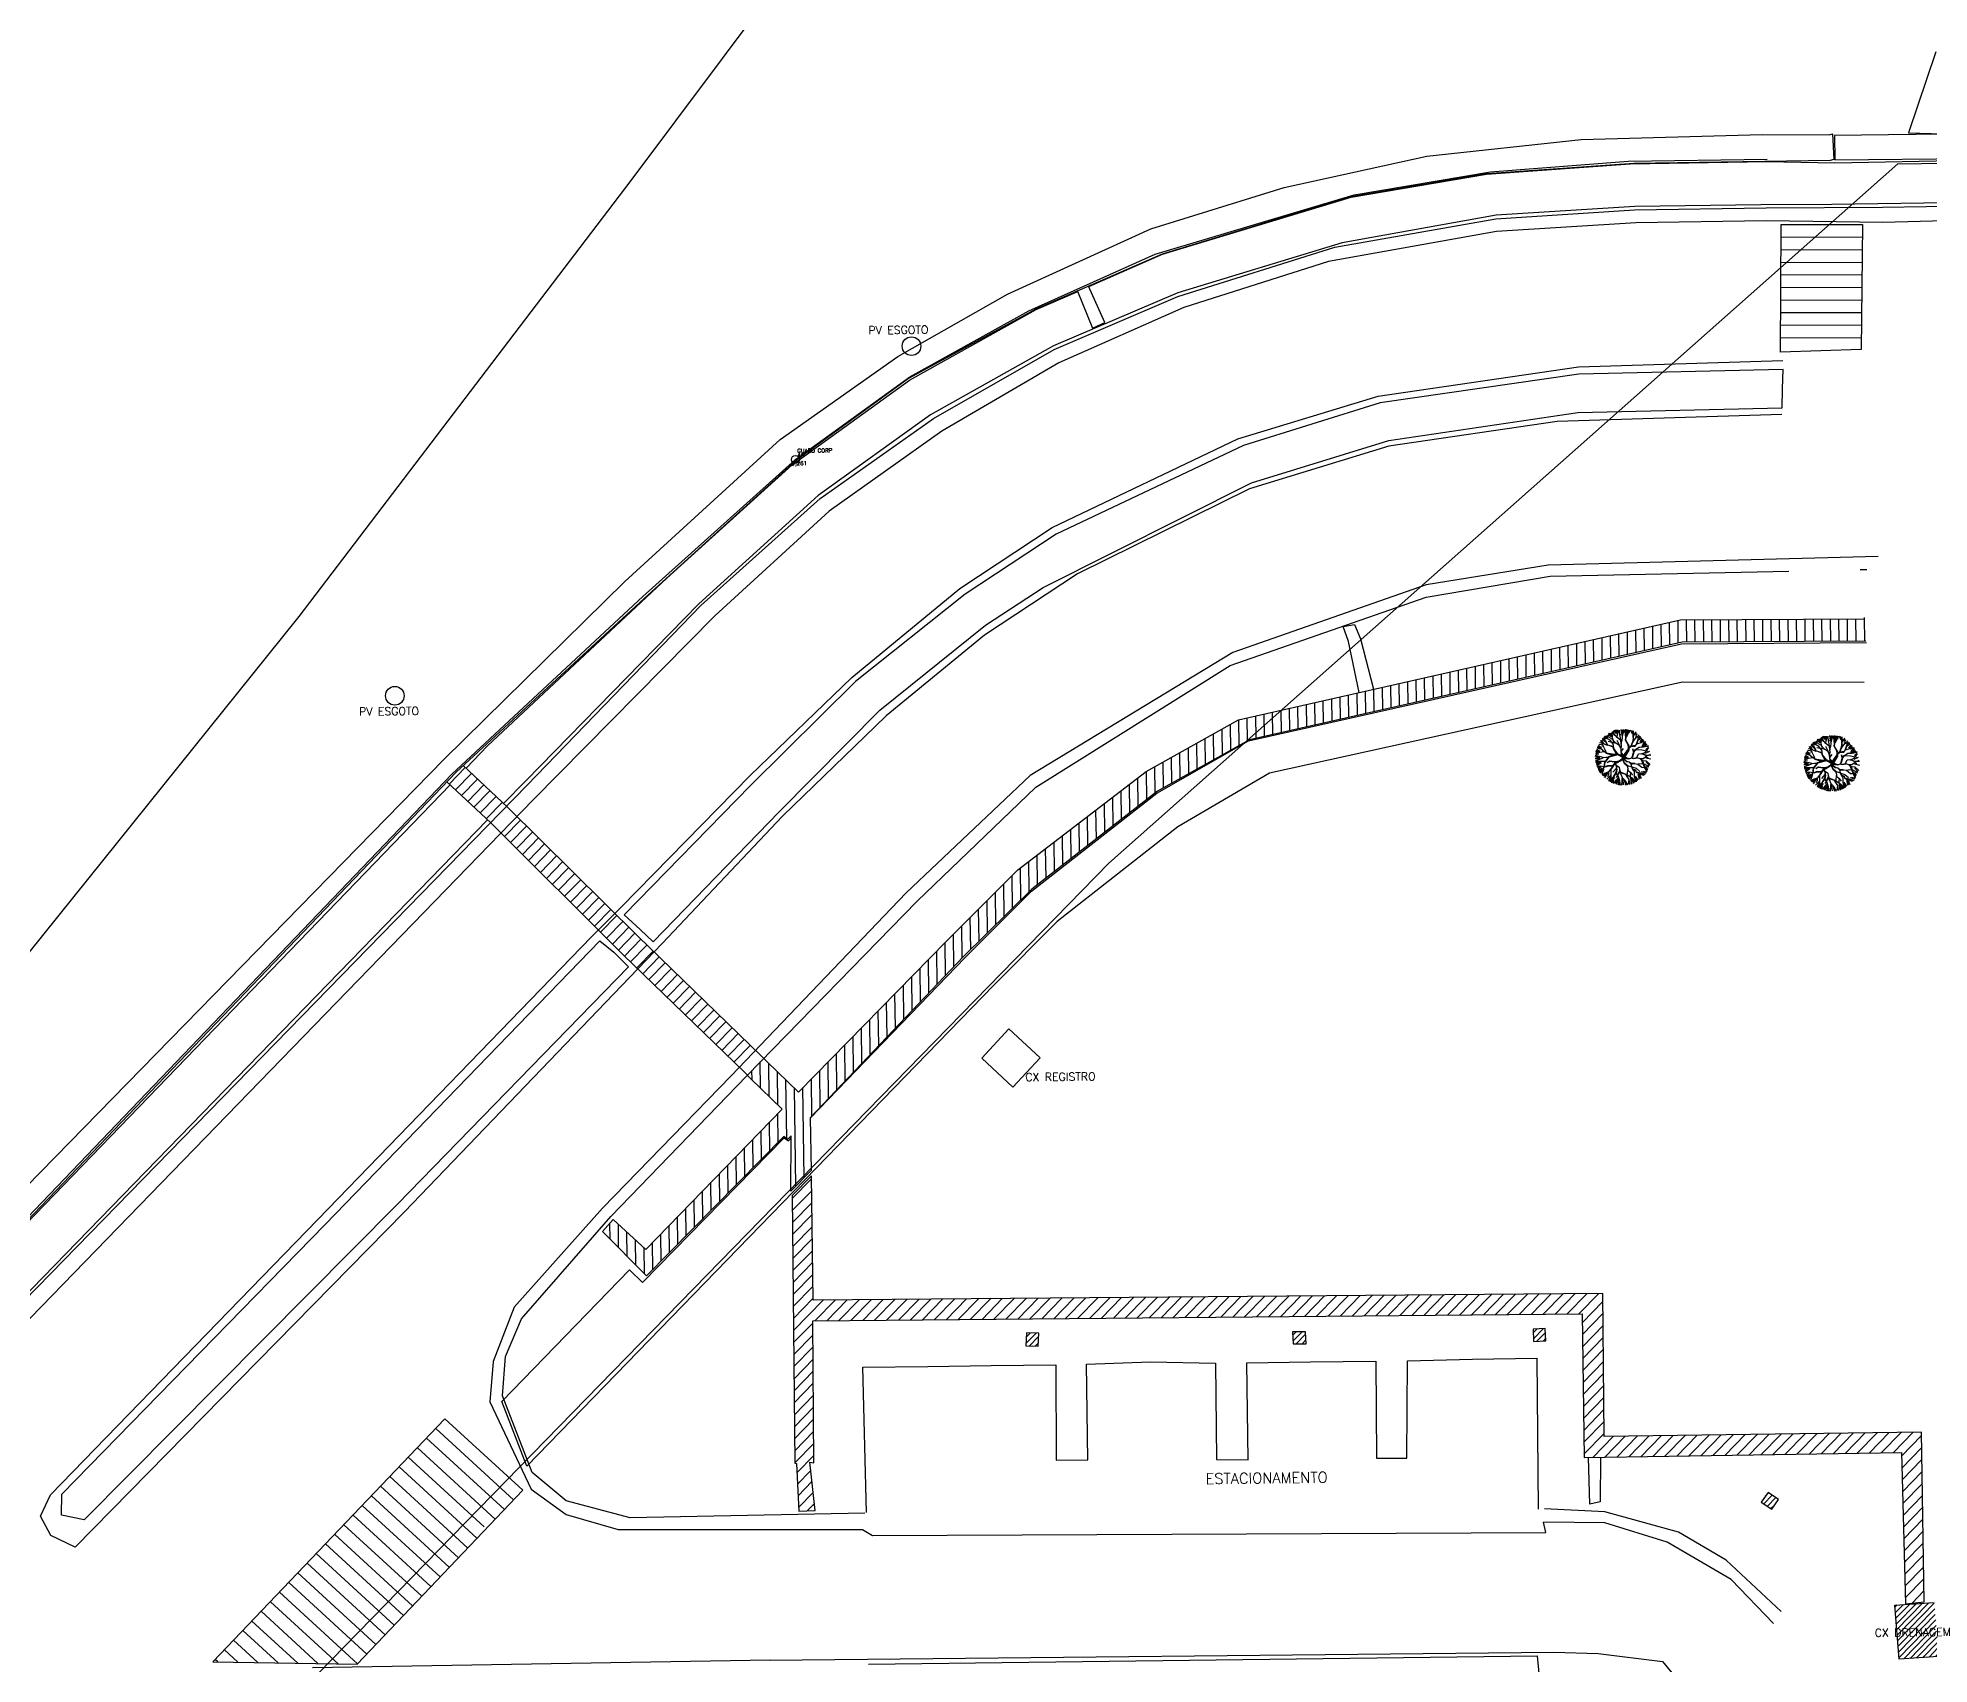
# Model space of a CAD drawing. Header units: metres. Extents: x 341 to 459, y 1341 to 1425.
# Drawn here: x 442.998 to 445.044, y 1410.697 to 1412.456 of the extents above; entities that cross this region are included whole.
import ezdxf

# ---------------------------------------------------------------- set-up
doc = ezdxf.new("R2010")
doc.units = ezdxf.units.M
doc.linetypes.add('CONTINUO', pattern=[0])
doc.layers.add('AVR', color=3, linetype='CONTINUO')
doc.layers.add('B.ACESSO', color=8, linetype='CONTINUO')
doc.styles.add('ROMANS', font='ROMANS.SHX')
doc.styles.add('SIMPLEX', font='simplex_.ttf')

# ---------------------------------------------------------------- blocks, each defined once
blk = doc.blocks.new('SIMB_BOLINHA')
at = {"color": 0, "linetype": 'Continuous'}
blk.add_circle((0, 0), 0.15, dxfattribs=at)
at = {"color": 0}
blk.add_point((0, 0), dxfattribs=at)
for tag in ['desc:', 'cota:', 'pto:']:
    blk.add_attdef(tag, (0, 0), '', height=1)
blk = doc.blocks.new('A$C08C43EE7')
at = {"layer": 'AVR', "color": 252, "true_color": 0x939598}
for p, q in [((0.28, 2.03), (0.13, 2.09)), ((0.44, 2.07), (0.14, 2.13)), ((0.43, 2.1), (0.17, 2.19)), ((0.46, 2.15), (0.21, 2.26)), ((0.46, 2.15), (0.24, 2.26)), ((0.51, 2.15), (0.26, 2.29)), ((0.53, 2.17), (0.34, 2.37)), ((0.68, 2.33), (0.41, 2.49)), ((0.59, 2.27), (0.46, 2.34)), ((0.87, 2.15), (0.46, 2.15)), ((0.5, 2.53), (0.68, 2.33)), ((0.66, 2.44), (0.52, 2.59)), ((0.58, 2.62), (0.68, 2.45)), ((0.86, 2.55), (0.59, 2.64)), ((0.71, 2.27), (0.59, 2.27)), ((0.72, 2.28), (0.66, 2.44)), ((0.67, 2.7), (0.79, 2.62)), ((0.92, 1.85), (0.7, 2.04)), ((0.87, 2.56), (0.71, 2.76)), ((0.88, 2.15), (0.72, 2.28)), ((0.73, 2.76), (0.86, 2.59)), ((0.86, 2.59), (0.76, 2.79)), ((0.9, 2.57), (0.78, 2.8)), ((0.84, 2.82), (0.93, 2.61)), ((1.01, 2.49), (0.87, 2.56)), ((1.13, 1.99), (0.87, 2.15)), ((0.9, 2.83), (1.02, 2.67)), ((1.01, 2.5), (0.9, 2.57)), ((1.2, 1.92), (0.9, 2.12)), ((0.96, 2.87), (1.02, 2.8)), ((1.03, 2.7), (0.99, 2.77)), ((1, 2.44), (1.04, 2.76)), ((1, 2.44), (1.05, 2.28)), ((1.05, 2.33), (1, 2.44)), ((1.13, 2.5), (1.01, 2.5)), ((1.22, 2.48), (1.01, 2.49)), ((1.04, 2.76), (1.02, 2.9)), ((1.05, 2.28), (1.04, 2.06)), ((1.07, 2.05), (1.05, 2.33)), ((1.08, 2.9), (1.23, 2.67)), ((1.28, 2.63), (1.13, 2.93)), ((1.26, 2.49), (1.13, 2.5)), ((1.3, 2.19), (1.21, 2.35)), ((1.22, 2.94), (1.27, 2.77)), ((1.51, 2.25), (1.22, 2.48)), ((1.24, 1.94), (1.29, 2.19)), ((1.28, 2.83), (1.26, 2.96)), ((1.26, 2.49), (1.28, 2.65)), ((1.26, 1.93), (1.3, 2.19)), ((1.28, 2.6), (1.3, 2.97)), ((1.28, 2.96), (1.29, 2.84)), ((1.28, 2.65), (1.28, 2.83)), ((1.31, 2.43), (1.28, 2.6)), ((1.28, 2.51), (1.28, 2.46)), ((1.53, 2.26), (1.31, 2.43)), ((1.4, 2.75), (1.33, 2.96)), ((1.4, 2.75), (1.43, 2.98)), ((1.49, 2.56), (1.4, 2.75)), ((1.48, 2.3), (1.5, 2.55)), ((1.49, 2.74), (1.57, 2.98)), ((1.49, 2.97), (1.49, 2.74)), ((1.52, 2.27), (1.49, 2.56)), ((1.5, 2.56), (1.62, 2.98)), ((1.63, 1.77), (1.51, 2.25)), ((1.62, 1.96), (1.53, 2.26)), ((1.61, 2.01), (1.72, 2.37)), ((1.63, 1.97), (1.67, 2.12)), ((1.65, 1.95), (1.73, 2.39)), ((1.67, 2.95), (1.7, 2.78)), ((1.78, 2.74), (1.7, 2.97)), ((1.73, 2.39), (1.8, 2.48)), ((1.74, 2.37), (1.88, 2.42)), ((1.76, 2.41), (1.89, 2.43)), ((1.8, 2.48), (1.78, 2.74)), ((1.79, 2.84), (1.85, 2.95)), ((1.79, 2.94), (1.79, 2.84)), ((1.79, 2.75), (1.89, 2.92)), ((1.8, 2.52), (1.96, 2.65)), ((1.8, 2.48), (1.96, 2.64)), ((1.95, 2.89), (1.84, 2.72)), ((1.88, 2.42), (2.09, 2.52)), ((1.95, 2.68), (2, 2.87)), ((1.96, 2.64), (2.06, 2.86)), ((2.03, 2.7), (2.1, 2.83)), ((2.03, 2.64), (2.17, 2.79)), ((2.05, 2.01), (2.13, 2.18)), ((2.09, 2.52), (2.42, 2.66)), ((2.09, 2.01), (2.11, 2.09)), ((2.1, 2.52), (2.11, 2.61)), ((2.11, 2.09), (2.16, 2.3)), ((2.14, 1.99), (2.24, 2.03)), ((2.15, 2.31), (2.22, 2.49)), ((2.16, 2.3), (2.38, 2.4)), ((2.17, 2.34), (2.37, 2.39)), ((2.18, 2.63), (2.21, 2.77)), ((2.22, 2.49), (2.27, 2.56)), ((2.24, 2.03), (2.42, 2.17)), ((2.27, 2.56), (2.29, 2.74)), ((2.27, 1.91), (2.35, 2.27)), ((2.29, 2.53), (2.44, 2.61)), ((2.33, 2.42), (2.49, 2.58)), ((2.38, 2.4), (2.54, 2.57)), ((2.42, 2.17), (2.54, 2.38)), ((2.44, 2.46), (2.55, 2.55)), ((2.44, 2.45), (2.56, 2.52)), ((2.46, 2.02), (2.62, 2.04)), ((2.47, 2.02), (2.58, 2.21)), ((2.48, 2.38), (2.6, 2.49)), ((2.54, 2.38), (2.64, 2.46)), ((2.54, 2.3), (2.67, 2.41)), ((2.57, 2.28), (2.67, 2.36)), ((2.6, 2.23), (2.7, 2.3)), ((2.61, 2.1), (2.72, 2.27)), ((2.62, 2.04), (2.78, 2.25)), ((2.62, 2.04), (2.81, 2.21)), ((2.66, 2.02), (2.82, 2.13)), ((2.67, 1.91), (2.83, 2.08)), ((0, 1.56), (0.37, 1.55)), ((0.27, 1.44), (0, 1.36)), ((0.24, 1.74), (0.01, 1.71)), ((0.34, 1.7), (0.01, 1.65)), ((0.39, 1.55), (0.01, 1.58)), ((0.25, 1.38), (0.01, 1.27)), ((0.34, 1.53), (0.02, 1.48)), ((0.33, 1.72), (0.03, 1.78)), ((0.03, 1.74), (0.15, 1.74)), ((0.23, 1.17), (0.03, 1.15)), ((0.32, 1.78), (0.05, 1.87)), ((0.3, 1.19), (0.05, 1.23)), ((0.17, 1.08), (0.06, 1.05)), ((0.23, 1.08), (0.07, 1.03)), ((0.32, 1.83), (0.08, 1.94)), ((0.3, 2.01), (0.1, 2.03)), ((0.29, 1.87), (0.11, 1.98)), ((0.37, 1.06), (0.11, 0.95)), ((0.41, 1.05), (0.13, 0.89)), ((0.36, 1.09), (0.14, 1.09)), ((0.53, 1.12), (0.23, 1.08)), ((0.41, 1.55), (0.25, 1.38)), ((0.46, 2.03), (0.28, 2.03)), ((0.46, 1.3), (0.3, 1.19)), ((0.44, 1.74), (0.32, 1.83)), ((0.43, 1.74), (0.33, 1.72)), ((0.46, 2.02), (0.36, 1.95)), ((0.72, 1.66), (0.41, 1.55)), ((0.61, 1.36), (0.41, 1.05)), ((0.73, 1.66), (0.42, 1.87)), ((0.63, 1.86), (0.43, 1.74)), ((0.71, 1.88), (0.46, 2.03)), ((0.66, 1.88), (0.46, 2.02)), ((0.6, 1.37), (0.46, 1.3)), ((0.91, 1.24), (0.53, 1.29)), ((0.68, 1.09), (0.53, 1.12)), ((0.68, 1.09), (0.53, 0.99)), ((0.69, 1.64), (0.59, 1.36)), ((0.72, 1.63), (0.6, 1.37)), ((0.61, 1.75), (0.76, 1.67)), ((0.87, 1.83), (0.63, 1.86)), ((0.86, 1.85), (0.66, 1.88)), ((0.8, 1.23), (0.68, 1.09)), ((0.9, 1.84), (0.71, 1.88)), ((0.97, 1.7), (0.72, 1.66)), ((0.73, 1.64), (0.95, 1.69)), ((1.04, 1.25), (0.8, 1.23)), ((1.04, 1.06), (0.85, 0.98)), ((1.06, 1.05), (0.88, 0.98)), ((1.04, 1.84), (0.89, 1.84)), ((1.09, 1.87), (0.9, 1.84)), ((1.05, 1.25), (0.9, 0.79)), ((1.1, 1.87), (0.97, 1.7)), ((1.06, 1.86), (0.97, 1.7)), ((1.18, 1.43), (1.01, 1.25)), ((1.19, 1.43), (1.04, 1.25)), ((1.15, 1.07), (1.04, 1.06)), ((1.06, 1.25), (1.22, 1.43)), ((1.13, 1.03), (1.06, 1.05)), ((1.18, 1.92), (1.09, 1.87)), ((1.18, 1.89), (1.1, 1.87)), ((1.26, 1.91), (1.13, 1.99)), ((1.13, 1.07), (1.15, 0.88)), ((1.25, 1.17), (1.15, 1.08)), ((1.22, 1.13), (1.15, 1.07)), ((1.15, 0.85), (1.16, 1.07)), ((1.18, 1.89), (1.26, 1.71)), ((1.38, 1.51), (1.18, 1.43)), ((1.4, 1.48), (1.19, 1.43)), ((1.23, 1.85), (1.2, 1.92)), ((1.26, 1.16), (1.22, 1.13)), ((1.28, 1.68), (1.24, 1.9)), ((1.28, 1.34), (1.25, 1.17)), ((1.29, 1.7), (1.26, 1.91)), ((1.29, 1.3), (1.26, 1.16)), ((1.39, 1.54), (1.28, 1.68)), ((1.4, 1.49), (1.28, 1.67)), ((1.4, 1.56), (1.29, 1.7)), ((1.49, 1.49), (1.29, 1.3)), ((1.3, 1.33), (1.42, 1.5)), ((1.46, 1.49), (1.3, 1.33)), ((1.5, 1.48), (1.39, 1.54)), ((1.5, 1.48), (1.4, 1.56)), ((1.46, 1.44), (1.41, 1.18)), ((1.49, 1.49), (1.42, 1.17)), ((1.42, 1.17), (1.46, 1.01)), ((1.5, 1.38), (1.44, 1.18)), ((1.44, 1.18), (1.47, 1.02)), ((1.47, 1.02), (1.56, 0.98)), ((1.49, 1.49), (1.63, 1.77)), ((1.49, 1.49), (1.66, 1.76)), ((1.49, 1.49), (1.53, 1.37)), ((1.54, 1.52), (1.53, 1.48)), ((1.53, 1.48), (1.55, 1.38)), ((1.53, 1.37), (1.88, 1.16)), ((1.55, 1.38), (1.57, 1.48)), ((1.57, 1.56), (1.67, 1.74)), ((1.57, 1.5), (1.69, 1.59)), ((1.57, 1.48), (1.67, 1.56)), ((1.57, 1.48), (1.57, 1.56)), ((1.58, 1.46), (1.95, 1.18)), ((1.58, 1.43), (1.87, 1.21)), ((1.59, 1.37), (1.58, 1.43)), ((1.86, 1.19), (1.59, 1.37)), ((1.6, 1.45), (1.75, 1.58)), ((1.65, 1.94), (1.62, 1.96)), ((1.66, 1.76), (1.62, 1.93)), ((1.87, 1.21), (1.62, 1.37)), ((1.67, 1.76), (1.65, 1.94)), ((1.67, 1.83), (1.96, 1.99)), ((1.67, 1.56), (1.76, 1.59)), ((1.68, 1.79), (1.91, 1.94)), ((1.69, 1.76), (1.97, 1.98)), ((1.75, 1.58), (1.81, 1.58)), ((1.76, 1.59), (1.96, 1.59)), ((1.81, 1.58), (1.97, 1.46)), ((1.85, 1.56), (1.98, 1.58)), ((1.95, 1.18), (1.86, 1.19)), ((1.88, 1.16), (2, 1.15)), ((1.94, 1.59), (2.14, 1.67)), ((1.96, 1.99), (2.09, 2.01)), ((1.96, 1.59), (2.09, 1.56)), ((1.97, 1.98), (2.14, 1.99)), ((1.97, 1.18), (2.04, 1.18)), ((2, 1.15), (2.09, 1.05)), ((2.01, 1.59), (2.15, 1.67)), ((2.04, 1.18), (2.17, 1.21)), ((2.07, 1.14), (2.2, 1.2)), ((2.07, 1.14), (2.11, 1.05)), ((2.08, 1.04), (2.09, 0.83)), ((2.09, 1.56), (2.4, 1.59)), ((2.09, 1.05), (2.38, 0.92)), ((2.12, 0.83), (2.1, 1.03)), ((2.11, 1.05), (2.37, 0.94)), ((2.14, 1.67), (2.28, 1.9)), ((2.16, 1.67), (2.4, 1.79)), ((2.17, 1.21), (2.42, 1.35)), ((2.2, 1.56), (2.33, 1.56)), ((2.2, 1.2), (2.41, 1.33)), ((2.28, 1.9), (2.46, 2.02)), ((2.29, 1.95), (2.47, 2.03)), ((2.3, 1.58), (2.4, 1.52)), ((2.4, 1.59), (2.56, 1.79)), ((2.4, 1.52), (2.59, 1.51)), ((2.41, 1.33), (2.58, 1.3)), ((2.42, 1.59), (2.66, 1.62)), ((2.42, 1.35), (2.56, 1.32)), ((2.46, 1.61), (2.57, 1.81)), ((2.56, 1.79), (2.78, 1.96)), ((2.56, 1.32), (2.89, 1.35)), ((2.57, 1.79), (2.97, 1.75)), ((2.58, 1.3), (2.85, 1.19)), ((2.59, 1.51), (2.99, 1.44)), ((2.83, 1.17), (2.59, 1.28)), ((2.87, 1.37), (2.6, 1.32)), ((2.66, 1.62), (2.75, 1.61)), ((2.67, 1.64), (2.96, 1.66)), ((2.67, 1.52), (2.98, 1.49)), ((2.69, 1.3), (2.97, 1.29)), ((2.72, 1.76), (2.96, 1.7)), ((2.72, 1.48), (2.98, 1.39)), ((2.74, 1.54), (3, 1.57)), ((2.74, 0.97), (2.95, 1.07)), ((2.76, 1.25), (2.98, 1.24)), ((2.78, 1.96), (2.93, 1.96)), ((2.78, 1.86), (2.96, 1.93)), ((2.78, 1.86), (2.97, 1.86)), ((2.78, 1.8), (2.97, 1.81)), ((2.8, 1.97), (2.89, 2.03)), ((2.8, 1.14), (2.93, 1.11)), ((2.94, 1.14), (2.83, 1.17)), ((2.96, 1.16), (2.84, 1.18)), ((2.85, 1.19), (2.97, 1.18)), ((3, 1.36), (2.87, 1.37)), ((2.89, 1.35), (2.99, 1.32)), ((3, 1.34), (2.92, 1.36)), ((0.36, 0.99), (0.18, 0.85)), ((0.47, 0.9), (0.18, 0.81)), ((0.31, 0.83), (0.18, 0.8)), ((0.2, 0.78), (0.31, 0.83)), ((0.21, 0.75), (0.45, 0.89)), ((0.48, 0.85), (0.26, 0.7)), ((0.58, 0.7), (0.32, 0.63)), ((0.6, 0.67), (0.35, 0.57)), ((0.61, 0.63), (0.36, 0.52)), ((0.73, 0.89), (0.47, 0.9)), ((0.58, 0.57), (0.53, 0.39)), ((0.65, 0.7), (0.57, 0.32)), ((0.71, 0.79), (0.59, 0.29)), ((0.7, 0.8), (0.61, 0.63)), ((0.72, 0.53), (0.65, 0.26)), ((0.81, 0.83), (0.7, 0.8)), ((0.75, 0.42), (0.7, 0.25)), ((0.84, 0.3), (0.7, 0.21)), ((0.9, 0.79), (0.72, 0.59)), ((0.85, 0.98), (0.73, 0.89)), ((0.74, 0.88), (0.85, 0.96)), ((0.85, 0.96), (0.79, 0.83)), ((0.89, 0.29), (0.8, 0.19)), ((0.88, 0.98), (0.81, 0.83)), ((1.31, 0.45), (0.84, 0.3)), ((0.9, 0.28), (0.86, 0.17)), ((0.87, 0.31), (1.35, 0.49)), ((0.95, 0.49), (0.93, 0.2)), ((1.12, 0.69), (0.95, 0.49)), ((0.99, 0.31), (0.97, 0.1)), ((1.11, 0.35), (1.01, 0.11)), ((1.25, 0.26), (1.05, 0.09)), ((1.3, 0.25), (1.1, 0.03)), ((1.15, 0.88), (1.12, 0.69)), ((1.15, 0.52), (1.12, 0.28)), ((1.13, 0.7), (1.15, 0.52)), ((1.32, 0.45), (1.3, 0.25)), ((1.42, 0.56), (1.32, 0.45)), ((1.46, 0.26), (1.39, 0)), ((1.48, 0.74), (1.42, 0.58)), ((1.42, 0.58), (1.43, 0.41)), ((1.44, 1), (1.43, 0.9)), ((1.43, 0.9), (1.46, 0.72)), ((1.43, 0.41), (1.51, 0.28)), ((1.46, 0.98), (1.44, 0.91)), ((1.44, 0.91), (1.48, 0.75)), ((1.46, 1.01), (1.53, 0.96)), ((1.48, 0.75), (1.67, 0.66)), ((1.51, 0.28), (1.48, 0.13)), ((1.52, 0.28), (1.65, 0.01)), ((1.53, 0.96), (1.78, 0.89)), ((1.56, 0.98), (1.75, 0.92)), ((1.68, 0.44), (1.6, 0.29)), ((1.61, 0.27), (1.6, 0)), ((1.69, 0.45), (1.61, 0.27)), ((1.67, 0.66), (1.69, 0.45)), ((1.68, 0.5), (1.68, 0.44)), ((1.69, 0.45), (1.75, 0.3)), ((1.95, 0.96), (1.71, 0.93)), ((1.71, 0.27), (1.81, 0.04)), ((1.75, 0.3), (2, 0.09)), ((1.78, 0.92), (1.91, 0.81)), ((1.78, 0.89), (1.91, 0.79)), ((1.79, 0.92), (1.95, 0.96)), ((1.89, 0.47), (1.82, 0.14)), ((1.91, 0.79), (1.89, 0.47)), ((1.9, 0.26), (2.03, 0.12)), ((1.92, 0.8), (2.04, 0.61)), ((2.03, 0.58), (2.04, 0.38)), ((2.04, 0.61), (2.06, 0.41)), ((2.04, 0.38), (2.09, 0.11)), ((2.06, 0.11), (2.04, 0.37)), ((2.06, 0.41), (2.11, 0.11)), ((2.06, 0.41), (2.33, 0.26)), ((2.09, 0.83), (2.22, 0.73)), ((2.11, 0.44), (2.36, 0.32)), ((2.12, 0.33), (2.18, 0.18)), ((2.13, 0.33), (2.24, 0.24)), ((2.22, 0.73), (2.29, 0.5)), ((2.24, 0.71), (2.49, 0.64)), ((2.25, 0.73), (2.51, 0.65)), ((2.27, 0.48), (2.38, 0.36)), ((2.29, 0.5), (2.45, 0.38)), ((2.31, 0.55), (2.48, 0.43)), ((2.36, 0.91), (2.56, 0.77)), ((2.37, 0.94), (2.69, 0.9)), ((2.38, 0.92), (2.71, 0.92)), ((2.43, 0.64), (2.53, 0.48)), ((2.51, 0.65), (2.6, 0.51)), ((2.56, 0.77), (2.69, 0.6)), ((2.56, 0.73), (2.63, 0.55)), ((2.61, 0.79), (2.77, 0.72)), ((2.69, 0.9), (2.79, 0.74)), ((2.71, 0.92), (2.93, 0.99)), ((2.73, 0.89), (2.85, 0.77)), ((2.77, 0.91), (2.92, 0.91))]:
    blk.add_line(p, q, dxfattribs=at)
blk = doc.blocks.new('sde')
at = {"layer": 'B.ACESSO'}
h = blk.add_hatch(dxfattribs=at)
h.set_pattern_fill('ANSI31', color=256, scale=0.002164, angle=45.7014, style=0)
h.set_pattern_definition([(90.7013538, (-125.974071, -600.8775045), (-0.006870670615, -8.4107615e-05), [])])
h.paths.add_polyline_path([(330.7994, 221.8749), (330.6502, 221.8742), (330.2916, 221.7929), (330.2168, 221.751), (330.1127, 221.6713), (330.0548, 221.6133), (329.9346, 221.491), (329.909, 221.5157), (329.9064, 221.5183), (329.8931, 221.5047), (329.8957, 221.5021), (329.9215, 221.4772), (329.8107, 221.3632), (329.7843, 221.3875), (329.7755, 221.378), (329.8114, 221.3419), (329.9228, 221.4549), (329.9257, 221.4526), (329.9288, 221.4555), (329.9283, 221.4106), (329.945, 221.4273), (329.944, 221.4702), (330.0685, 221.6011), (330.124, 221.6557), (330.226, 221.7351), (330.3006, 221.7768), (330.6517, 221.8559), (330.7996, 221.8568)])
h = blk.add_hatch(dxfattribs=at)
h.set_pattern_fill('ANSI31', color=256, scale=0.002164, angle=0.7014, style=0)
h.set_pattern_definition([(45.7014, (329.652174, 221.508272), (-0.00491777, 0.00479882), [])])
h.paths.add_polyline_path([(329.8175, 221.6046), (329.8043, 221.5909), (329.8866, 221.5111), (329.8997, 221.5248)])
h.paths.add_polyline_path([(329.7061, 221.7145), (329.6932, 221.7012), (329.7722, 221.6225), (329.7857, 221.6358)])
h.paths.add_polyline_path([(329.8042, 221.6175), (329.7857, 221.6358), (329.7722, 221.6225), (329.7925, 221.6023), (329.8043, 221.5909), (329.8175, 221.6046)])
h.paths.add_polyline_path([(329.6626, 221.7558), (329.6568, 221.7505), (329.6565, 221.7501, -0.082361), (329.6567, 221.7491, -0.507929), (329.6525, 221.7459), (329.6493, 221.7426), (329.6847, 221.7096), (329.6976, 221.7228)])
h = blk.add_hatch(dxfattribs=at)
h.set_pattern_fill('ANSI31', color=256, scale=0.002164, angle=0.7014, style=0)
h.set_pattern_definition([(45.7013538, (-125.974071, -600.8775045), (-0.00491777085, 0.00479882472), [])])
h.paths.add_polyline_path([(329.9437, 221.1907), (329.9471, 221.1903), (329.9462, 221.3054), (330.5706, 221.311), (330.572, 221.1945), (330.8295, 221.1985), (330.8328, 221.0758), (330.848, 221.0775), (330.8459, 221.2151), (330.5884, 221.2115), (330.5872, 221.3277), (329.9464, 221.3221), (329.9452, 221.423), (329.9295, 221.4072), (329.9317, 221.19), (329.9329, 221.1896), (329.9349, 221.151), (329.9482, 221.1515)])
h = blk.add_hatch(dxfattribs=at)
h.set_pattern_fill('ANSI31', color=256, scale=0.001082, angle=0.7014, style=0)
h.set_pattern_definition([(45.701, (330.3356778, 221.2866463), (-0.0024589, 0.0023994), [])])
h.paths.add_polyline_path([(330.346, 221.2966), (330.3356, 221.2966), (330.336, 221.2868), (330.3465, 221.2868)])
h = blk.add_hatch(dxfattribs=at)
h.set_pattern_fill('ANSI31', color=256, scale=0.001082, angle=0.7014, style=0)
h.set_pattern_definition([(45.7, (330.5307998, 221.2887437), (-0.0024589, 0.0023994), [])])
h.paths.add_polyline_path([(330.5406, 221.2991), (330.5307, 221.2987), (330.5311, 221.2887), (330.541, 221.2891)])
h = blk.add_hatch(dxfattribs=at)
h.set_pattern_fill('ANSI31', color=256, scale=0.001082, angle=0.7014, style=0)
h.set_pattern_definition([(45.701, (330.1191306, 221.2846837), (-0.0024589, 0.0023994), [])])
h.paths.add_polyline_path([(330.1296, 221.2954), (330.1195, 221.2958), (330.1191, 221.2851), (330.1292, 221.2848)])
h = blk.add_hatch(dxfattribs=at)
h.set_pattern_fill('ANSI31', color=256, scale=0.001082, angle=0.7014, style=0)
h.set_pattern_definition([(45.701, (330.715804, 221.1525918), (-0.0024589, 0.0023994), [])])
h.paths.add_polyline_path([(330.7298, 221.1605), (330.7213, 221.1662), (330.7157, 221.1584), (330.7243, 221.1527)])
h = blk.add_hatch(dxfattribs=at)
h.set_pattern_fill('ANSI31', color=256, scale=0.001082, angle=0.7014, style=0)
h.set_pattern_definition([(45.7014, (330.8247292, 221.0310035), (-0.00245889, 0.00239941), [])])
h.paths.add_polyline_path([(330.8562, 221.077), (330.8242, 221.0748), (330.8278, 221.031), (330.8597, 221.0332)])
for p, q in [((330.1549, 222.7068, -0.2935), (329.7978, 222.2295, -0.2935)), ((330.8575, 222.3348, -0.2905), (330.8353, 222.2691, -0.2905)), ((330.4445, 222.2502, -0.2875), (330.5697, 222.2637, -0.2875)), ((330.5697, 222.2637, -0.2875), (330.7165, 222.2678, -0.2875)), ((330.7165, 222.2678, -0.2875), (330.7709, 222.2674, -0.2875)), ((330.7709, 222.2674, -0.2875), (330.7737, 222.2683, -0.2875)), ((330.7737, 222.2683, -0.2875), (330.7748, 222.2474, -0.2875)), ((331.0089, 222.2696, -0.2933), (330.7753, 222.2671, -0.2933)), ((330.7753, 222.2671, -0.2933), (330.7754, 222.2473, -0.2933)), ((330.8353, 222.2691, -0.2905), (330.8629, 222.2683, -0.2905)), ((330.3286, 222.2248, -0.2875), (330.4445, 222.2502, -0.2875)), ((330.6078, 222.2462, -0.2869), (330.7207, 222.2478, -0.2869)), ((330.7748, 222.2474, -0.2875), (330.7717, 222.2467, -0.2875)), ((330.7754, 222.2473, -0.2933), (330.9876, 222.2491, -0.2933)), ((330.7755, 222.2448, -0.2925), (330.9874, 222.2488, -0.2925)), ((330.4931, 222.236, -0.2875), (330.3828, 222.2172, -0.2875)), ((330.3832, 222.217, -0.2925), (330.4929, 222.2355, -0.2925)), ((330.3855, 222.2189, -0.2869), (330.4962, 222.2376, -0.2869)), ((330.4929, 222.2355, -0.2925), (330.6094, 222.244, -0.2925)), ((330.6124, 222.2444, -0.2875), (330.4931, 222.236, -0.2875)), ((330.4962, 222.2376, -0.2869), (330.6078, 222.2462, -0.2869)), ((330.6094, 222.244, -0.2925), (330.7204, 222.2458, -0.2925)), ((330.7717, 222.2467, -0.2875), (330.6124, 222.2444, -0.2875)), ((330.7204, 222.2458, -0.2925), (330.7755, 222.2448, -0.2925)), ((329.7978, 222.2295, -0.2935), (329.5291, 221.8767, -0.2935)), ((330.2206, 222.1913, -0.2875), (330.3286, 222.2248, -0.2875)), ((330.2241, 222.1707, -0.2869), (330.3855, 222.2189, -0.2869)), ((330.3828, 222.2172, -0.2875), (330.2296, 222.1708, -0.2875)), ((330.23, 222.1707, -0.2925), (330.3832, 222.217, -0.2925)), ((330.5006, 222.2023, -0.2925), (330.3758, 222.1799, -0.2925)), ((330.5005, 222.1993, -0.2933), (330.6129, 222.2067, -0.2933)), ((330.6133, 222.2093, -0.2925), (330.5006, 222.2023, -0.2925)), ((330.6129, 222.2067, -0.2933), (330.7198, 222.2083, -0.2933)), ((330.7156, 222.2108, -0.2925), (330.6133, 222.2093, -0.2925)), ((330.773, 222.211, -0.2925), (330.7156, 222.2108, -0.2925)), ((330.7198, 222.2083, -0.2933), (330.8141, 222.2089, -0.2933)), ((330.9878, 222.2143, -0.2925), (330.773, 222.211, -0.2925)), ((330.8141, 222.2089, -0.2933), (331.0068, 222.2117, -0.2933)), ((331.0063, 222.2016, -0.2951), (330.8144, 222.1963, -0.2951)), ((330.1041, 222.1384, -0.2875), (330.2206, 222.1913, -0.2875)), ((330.5011, 222.1891, -0.2951), (330.3646, 222.1647, -0.2951)), ((330.3699, 222.1765, -0.2933), (330.5005, 222.1993, -0.2933)), ((330.6141, 222.1961, -0.2951), (330.5011, 222.1891, -0.2951)), ((330.7197, 222.1978, -0.2951), (330.6141, 222.1961, -0.2951)), ((330.8144, 222.1963, -0.2951), (330.7197, 222.1978, -0.2951)), ((330.7315, 222.0912, -0.2923), (330.7321, 222.1949, -0.2948)), ((330.7321, 222.1949, -0.2948), (330.7979, 222.1947, -0.295)), ((330.7979, 222.1947, -0.295), (330.7969, 222.0934, -0.2925)), ((330.1215, 222.1247, -0.2869), (330.2241, 222.1707, -0.2869)), ((330.2296, 222.1708, -0.2875), (330.1272, 222.126, -0.2875)), ((330.1701, 222.1445, -0.2925), (330.23, 222.1707, -0.2925)), ((330.3758, 222.1799, -0.2925), (330.2425, 222.1394, -0.2925)), ((330.2425, 222.1364, -0.2933), (330.3699, 222.1765, -0.2933)), ((330.7319, 222.1745, -0.2948), (330.7977, 222.1743, -0.2951)), ((330.732, 222.1847, -0.2948), (330.7978, 222.1845, -0.295)), ((330.3646, 222.1647, -0.2951), (330.2472, 222.1274, -0.2951)), ((330.7319, 222.1643, -0.2948), (330.7976, 222.1641, -0.2951)), ((330.1275, 222.1258, -0.2925), (330.1612, 222.1405, -0.2925)), ((330.1611, 222.1408, -0.292), (330.1733, 222.1108, -0.292)), ((330.1831, 222.1152, -0.292), (330.17, 222.1447, -0.292)), ((330.7318, 222.1541, -0.2948), (330.7975, 222.1539, -0.2951)), ((330.7318, 222.1439, -0.2948), (330.7974, 222.1437, -0.2951)), ((330.0152, 222.0876, -0.2875), (330.1041, 222.1384, -0.2875)), ((330.1272, 222.126, -0.2875), (330.0239, 222.0699, -0.2875)), ((330.0248, 222.0685, -0.2925), (330.1275, 222.1258, -0.2925)), ((330.025, 222.0713, -0.2869), (330.1215, 222.1247, -0.2869)), ((330.2425, 222.1394, -0.2925), (330.1415, 222.0964, -0.2925)), ((330.142, 222.0935, -0.2933), (330.2425, 222.1364, -0.2933)), ((330.2472, 222.1274, -0.2951), (330.146, 222.0827, -0.2951)), ((330.7317, 222.1337, -0.2949), (330.7973, 222.1335, -0.2951)), ((330.1733, 222.1108, -0.292), (330.1831, 222.1152, -0.292)), ((330.7316, 222.1133, -0.2949), (330.7971, 222.1131, -0.2951)), ((330.7317, 222.1235, -0.2949), (330.7972, 222.1233, -0.2951)), ((330.1415, 222.0964, -0.2925), (330.0418, 222.0404, -0.2925)), ((330.7316, 222.1031, -0.2949), (330.797, 222.1029, -0.2952)), ((329.9198, 222.0204, -0.2871), (330.0152, 222.0876, -0.2871)), ((330.0443, 222.0375, -0.2933), (330.142, 222.0935, -0.2933)), ((330.146, 222.0827, -0.2951), (330.0509, 222.0272, -0.2951)), ((330.405, 222.0556, -0.2916), (330.5675, 222.0793, -0.2916)), ((330.5675, 222.0793, -0.2916), (330.7333, 222.0845, -0.2916)), ((330.7969, 222.0934, -0.2925), (330.7315, 222.0912, -0.2923)), ((329.9294, 221.9997, -0.2925), (330.0248, 222.0685, -0.2925)), ((329.9321, 222.0042, -0.2869), (330.025, 222.0713, -0.2869)), ((330.0239, 222.0699, -0.2875), (329.9334, 222.0039, -0.2875)), ((330.5679, 222.0733, -0.292), (330.4066, 222.05, -0.292)), ((330.7335, 222.0772, -0.292), (330.5679, 222.0733, -0.292)), ((330.733, 222.0615, -0.292), (330.7335, 222.0772, -0.292)), ((330.291, 222.0208, -0.2916), (330.405, 222.0556, -0.2916)), ((330.4066, 222.05, -0.292), (330.2958, 222.0156, -0.292)), ((330.7328, 222.0461, -0.292), (330.733, 222.0615, -0.292)), ((330.0418, 222.0404, -0.2925), (329.9505, 221.975, -0.2925)), ((329.9522, 221.9724, -0.2933), (330.0443, 222.0375, -0.2933)), ((330.4135, 222.0197, -0.292), (330.567, 222.0423, -0.292)), ((330.5501, 222.0351, -0.2916), (330.4136, 222.015, -0.2916)), ((330.7326, 222.0407, -0.2916), (330.5501, 222.0351, -0.2916)), ((330.567, 222.0423, -0.292), (330.7328, 222.0461, -0.292)), ((329.7936, 221.9053, -0.2871), (329.9198, 222.0204, -0.2871)), ((330.0509, 222.0272, -0.2951), (329.9595, 221.9622, -0.2951)), ((330.1404, 221.9489, -0.2916), (330.291, 222.0208, -0.2916)), ((330.3022, 221.9852, -0.292), (330.4135, 222.0197, -0.292)), ((329.8083, 221.8931, -0.2869), (329.9321, 222.0042, -0.2869)), ((329.9334, 222.0039, -0.2875), (329.8094, 221.8915, -0.2875)), ((330.2958, 222.0156, -0.292), (330.1437, 221.9437, -0.292)), ((330.4136, 222.015, -0.2916), (330.3005, 221.9803, -0.2916)), ((329.8279, 221.9078, -0.2925), (329.9294, 221.9997, -0.2925)), ((329.9505, 221.975, -0.2925), (329.8537, 221.8871, -0.2925)), ((329.8554, 221.8858, -0.2933), (329.9522, 221.9724, -0.2933)), ((330.1332, 221.9004, -0.292), (330.3022, 221.9852, -0.292)), ((330.3005, 221.9803, -0.2916), (330.161, 221.9113, -0.2916)), ((329.9595, 221.9622, -0.2951), (329.8668, 221.8773, -0.2951)), ((330.0656, 221.8996, -0.2916), (330.1404, 221.9489, -0.2916)), ((330.1437, 221.9437, -0.292), (330.0698, 221.8949, -0.292)), ((330.8106, 221.9255, -0.2946), (330.5428, 221.9184, -0.2946)), ((330.161, 221.9113, -0.2916), (330.0855, 221.8617, -0.2916)), ((330.5428, 221.9184, -0.2946), (330.4438, 221.9024, -0.2946)), ((330.5446, 221.9094, -0.2941), (330.7382, 221.9136, -0.2941)), ((330.7962, 221.9149, -0.2941), (330.8016, 221.915, -0.2941)), ((329.647, 221.7611, -0.2871), (329.7936, 221.9053, -0.2871)), ((329.6823, 221.7718, -0.2925), (329.8279, 221.9078, -0.2925)), ((329.9778, 221.8274, -0.2916), (330.0656, 221.8996, -0.2916)), ((330.0698, 221.8949, -0.292), (329.9808, 221.8242, -0.292)), ((330.0865, 221.8697, -0.292), (330.1332, 221.9004, -0.292)), ((330.4438, 221.9024, -0.2946), (330.287, 221.8476, -0.2946)), ((330.4438, 221.8926, -0.2941), (330.5446, 221.9094, -0.2941)), ((329.6534, 221.749, -0.2869), (329.8083, 221.8931, -0.2869)), ((329.8094, 221.8915, -0.2875), (329.6568, 221.7505, -0.2875)), ((329.8537, 221.8871, -0.2925), (329.7133, 221.7436, -0.2925)), ((329.7144, 221.74, -0.2933), (329.8554, 221.8858, -0.2933)), ((330.285, 221.8371, -0.2941), (330.4438, 221.8926, -0.2941)), ((329.5291, 221.8767, -0.2935), (329.0889, 221.3291, -0.2935)), ((329.8668, 221.8773, -0.2951), (329.7193, 221.728, -0.2951)), ((330.0007, 221.8009, -0.292), (330.0865, 221.8697, -0.292)), ((330.2916, 221.7929, -0.3134), (330.6502, 221.8742, -0.3134)), ((330.3767, 221.8686, -0.2926), (330.3859, 221.8703, -0.2926)), ((330.3808, 221.8565, -0.2926), (330.3767, 221.8686, -0.2926)), ((330.3859, 221.8703, -0.2926), (330.3907, 221.8587, -0.2926)), ((330.6502, 221.8742, -0.3134), (330.7999, 221.8749, -0.3134)), ((330.7994, 221.8759, -0.4876), (330.7996, 221.8566, -0.4876)), ((330.0855, 221.8617, -0.2916), (330.0058, 221.7962, -0.2916)), ((330.2998, 221.776, -0.2919), (330.6511, 221.8545, -0.2919)), ((330.6517, 221.8559, -0.2924), (330.3006, 221.7768, -0.2924)), ((330.3895, 221.8151, -0.2926), (330.3808, 221.8565, -0.2926)), ((330.3907, 221.8587, -0.2926), (330.4012, 221.8178, -0.2926)), ((330.6511, 221.8545, -0.2919), (330.8013, 221.8557, -0.2919)), ((330.8008, 221.8568, -0.2924), (330.6517, 221.8559, -0.2924)), ((330.287, 221.8476, -0.2946), (330.1225, 221.7477, -0.2946)), ((330.1273, 221.7384, -0.2941), (330.285, 221.8371, -0.2941)), ((329.8954, 221.7477, -0.2916), (329.9778, 221.8274, -0.2916)), ((329.9808, 221.8242, -0.292), (329.8958, 221.7397, -0.292)), ((330.6518, 221.8235, -0.2919), (330.3169, 221.7497, -0.2919)), ((330.7992, 221.8232, -0.2919), (330.6518, 221.8235, -0.2919)), ((329.9189, 221.7183, -0.292), (330.0007, 221.8009, -0.292)), ((330.0058, 221.7962, -0.2916), (329.9217, 221.7149, -0.2916)), ((330.2168, 221.751, -0.3134), (330.2916, 221.7929, -0.3134)), ((329.6649, 221.7537, -0.2925), (329.6823, 221.7718, -0.2925)), ((330.2253, 221.7335, -0.2919), (330.2998, 221.776, -0.2919)), ((330.3006, 221.7768, -0.2924), (330.226, 221.7351, -0.2924)), ((329.1238, 221.2257, -0.2871), (329.647, 221.7611, -0.2871)), ((329.6568, 221.7505, -0.2875), (329.1382, 221.2085, -0.2875)), ((329.139, 221.2117, -0.2869), (329.6534, 221.749, -0.2869)), ((329.685, 221.7093, -0.2924), (329.6493, 221.7426, -0.2924)), ((329.6626, 221.7558, -0.3134), (329.6984, 221.7221, -0.3134)), ((329.7133, 221.7436, -0.2925), (329.6953, 221.7251, -0.2925)), ((329.7908, 221.6409, -0.2916), (329.8954, 221.7477, -0.2916)), ((330.1225, 221.7477, -0.2946), (330.022, 221.6526, -0.2946)), ((330.1127, 221.6713, -0.3134), (330.2168, 221.751, -0.3134)), ((330.3169, 221.7497, -0.2919), (330.2423, 221.7061, -0.2919)), ((328.9685, 221.0327, -0.2925), (329.6519, 221.7403, -0.2925)), ((329.7193, 221.728, -0.2951), (329.0084, 220.996, -0.2951)), ((329.1718, 221.1838, -0.2933), (329.7144, 221.74, -0.2933)), ((329.8958, 221.7397, -0.292), (329.7933, 221.6349, -0.292)), ((330.0308, 221.6459, -0.2941), (330.1273, 221.7384, -0.2941)), ((330.1238, 221.6541, -0.2919), (330.2253, 221.7335, -0.2919)), ((330.226, 221.7351, -0.2924), (330.124, 221.6557, -0.2924)), ((329.6824, 221.7118, -0.2925), (329.174, 221.1891, -0.2925)), ((329.6984, 221.7221, -0.3134), (329.8042, 221.6175, -0.3134)), ((329.8166, 221.6129, -0.292), (329.9189, 221.7183, -0.292)), ((329.9217, 221.7149, -0.2916), (329.8241, 221.6114, -0.2916)), ((329.7925, 221.6023, -0.2924), (329.685, 221.7093, -0.2924)), ((330.2423, 221.7061, -0.2919), (330.1446, 221.6294, -0.2919)), ((330.0548, 221.6133, -0.3134), (330.1127, 221.6713, -0.3134)), ((330.022, 221.6526, -0.2946), (329.8801, 221.5043, -0.2946)), ((330.124, 221.6557, -0.2924), (330.0685, 221.6011, -0.2924)), ((330.0699, 221.6003, -0.2919), (330.1238, 221.6541, -0.2919)), ((329.7666, 221.617, -0.2916), (329.7908, 221.6409, -0.2916)), ((329.7933, 221.6349, -0.292), (329.8062, 221.623, -0.292)), ((329.8927, 221.5043, -0.2941), (330.0308, 221.6459, -0.2941)), ((329.8062, 221.623, -0.292), (329.8166, 221.6129, -0.292)), ((330.1446, 221.6294, -0.2919), (330.0932, 221.5778, -0.2919)), ((329.5447, 221.3877, -0.2916), (329.7666, 221.617, -0.2916)), ((329.5505, 221.3835, -0.2903), (329.7733, 221.6137, -0.2903)), ((329.8241, 221.6114, -0.2916), (329.6149, 221.3939, -0.2916)), ((329.7733, 221.6137, -0.2903), (329.7849, 221.6046, -0.2903)), ((329.7849, 221.6046, -0.2903), (329.7966, 221.5927, -0.2903)), ((329.8042, 221.6175, -0.3134), (329.9044, 221.5203, -0.3134)), ((329.9346, 221.491, -0.3134), (330.0548, 221.6133, -0.3134)), ((329.7966, 221.5927, -0.2903), (329.6091, 221.3998, -0.2903)), ((329.8907, 221.5071, -0.2924), (329.7925, 221.6023, -0.2924)), ((330.0685, 221.6011, -0.2924), (329.944, 221.4702, -0.2924)), ((329.944, 221.4697, -0.2919), (330.0699, 221.6003, -0.2919)), ((330.0932, 221.5778, -0.2919), (329.7143, 221.1876, -0.2919)), ((330.0834, 221.5185, -0.2898), (330.1054, 221.5422, -0.2898)), ((330.1054, 221.5422, -0.2898), (330.1306, 221.5187, -0.2898)), ((329.9044, 221.5203, -0.3134), (329.909, 221.5157, -0.3134)), ((329.909, 221.5157, -0.3134), (329.9346, 221.491, -0.3134)), ((330.1085, 221.4951, -0.2898), (330.0834, 221.5185, -0.2898)), ((330.1306, 221.5187, -0.2898), (330.1085, 221.4951, -0.2898)), ((329.8801, 221.5043, -0.2946), (329.7757, 221.3969, -0.2946)), ((329.7823, 221.39, -0.2941), (329.8927, 221.5043, -0.2941)), ((329.8957, 221.5021, -0.2924), (329.8907, 221.5071, -0.2924)), ((329.9215, 221.4772, -0.2924), (329.8957, 221.5021, -0.2924)), ((329.8107, 221.3632, -0.2924), (329.9215, 221.4772, -0.2924)), ((329.944, 221.4702, -0.2924), (329.945, 221.4273, -0.2924)), ((329.808, 221.3365, -0.2919), (329.9229, 221.4539, -0.2919)), ((329.9228, 221.4549, -0.2924), (329.8114, 221.3419, -0.2924)), ((329.9257, 221.4526, -0.2924), (329.9228, 221.4549, -0.2924)), ((329.9229, 221.4539, -0.2919), (329.9264, 221.4514, -0.2919)), ((329.9288, 221.4555, -0.2924), (329.9257, 221.4526, -0.2924)), ((329.9264, 221.4514, -0.2919), (329.9288, 221.4539, -0.2919)), ((329.9283, 221.4106, -0.2924), (329.9288, 221.4555, -0.2924)), ((329.945, 221.4273, -0.2924), (329.9283, 221.4106, -0.2924)), ((329.9452, 221.423, -0.2879), (329.9295, 221.4072, -0.2879)), ((329.9464, 221.3221, -0.2879), (329.9452, 221.423, -0.2879)), ((329.9295, 221.4072, -0.2879), (329.9317, 221.19, -0.2879)), ((329.6149, 221.3939, -0.2916), (329.3476, 221.1219, -0.2916)), ((329.6091, 221.3998, -0.2903), (329.3549, 221.1439, -0.2903)), ((329.7757, 221.3969, -0.2946), (329.7038, 221.3166, -0.2946)), ((329.7099, 221.307, -0.2941), (329.7823, 221.39, -0.2941)), ((329.3277, 221.1642, -0.2916), (329.5447, 221.3877, -0.2916)), ((329.337, 221.1648, -0.2903), (329.5505, 221.3835, -0.2903)), ((329.7755, 221.378, -0.2924), (329.7843, 221.3875, -0.2924)), ((329.8114, 221.3419, -0.2924), (329.7755, 221.378, -0.2924)), ((329.7843, 221.3875, -0.2924), (329.8107, 221.3632, -0.2924)), ((329.6939, 221.2399, -0.2919), (329.7976, 221.3467, -0.2919)), ((329.7976, 221.3467, -0.2919), (329.808, 221.3365, -0.2919)), ((330.5872, 221.3277, -0.2879), (329.9464, 221.3221, -0.2879)), ((330.5884, 221.2115, -0.2879), (330.5872, 221.3277, -0.2879)), ((329.7038, 221.3166, -0.2946), (329.687, 221.2724, -0.2946)), ((329.6969, 221.2764, -0.2941), (329.7099, 221.307, -0.2941)), ((329.9462, 221.3054, -0.2879), (330.5706, 221.311, -0.2879)), ((329.9471, 221.1903, -0.2879), (329.9462, 221.3054, -0.2879)), ((330.346, 221.2966, -0.2901), (330.3356, 221.2966, -0.2901)), ((330.3356, 221.2966, -0.2901), (330.336, 221.2868, -0.2901)), ((330.3465, 221.2868, -0.2901), (330.346, 221.2966, -0.2901)), ((330.5406, 221.2991, -0.2902), (330.5307, 221.2987, -0.2902)), ((330.5307, 221.2987, -0.2902), (330.5311, 221.2887, -0.2902)), ((330.541, 221.2891, -0.2902), (330.5406, 221.2991, -0.2902)), ((330.5706, 221.311, -0.2879), (330.572, 221.1945, -0.2879)), ((330.1195, 221.2958, -0.2898), (330.1191, 221.2851, -0.2898)), ((330.1191, 221.2851, -0.2898), (330.1292, 221.2848, -0.2898)), ((330.1296, 221.2954, -0.2898), (330.1195, 221.2958, -0.2898)), ((330.1292, 221.2848, -0.2898), (330.1296, 221.2954, -0.2898)), ((330.336, 221.2868, -0.2901), (330.3465, 221.2868, -0.2901)), ((330.5311, 221.2887, -0.2902), (330.541, 221.2891, -0.2902)), ((329.687, 221.2724, -0.2946), (329.6843, 221.2396, -0.2946)), ((329.6944, 221.2446, -0.2941), (329.6969, 221.2764, -0.2941)), ((329.9869, 221.2679, -0.2939), (330.0395, 221.2684, -0.2939)), ((329.9898, 221.15, -0.2939), (329.9869, 221.2679, -0.2939)), ((330.0395, 221.2684, -0.2939), (330.091, 221.2692, -0.2939)), ((330.091, 221.2692, -0.2939), (330.1433, 221.2696, -0.2939)), ((330.1433, 221.2696, -0.2939), (330.1436, 221.1924, -0.2939)), ((330.1684, 221.2704, -0.2939), (330.2203, 221.2723, -0.2939)), ((330.1695, 221.1927, -0.2939), (330.1684, 221.2704, -0.2939)), ((330.2203, 221.2723, -0.2939), (330.2731, 221.271, -0.2939)), ((330.2731, 221.271, -0.2939), (330.2737, 221.1929, -0.2939)), ((330.2984, 221.2714, -0.2939), (330.3501, 221.2723, -0.2939)), ((330.2995, 221.1926, -0.2939), (330.2984, 221.2714, -0.2939)), ((330.3501, 221.2723, -0.2939), (330.4032, 221.2727, -0.2939)), ((330.4032, 221.2727, -0.2939), (330.4036, 221.1939, -0.2939)), ((330.4282, 221.1941, -0.2939), (330.4289, 221.273, -0.2939)), ((330.4289, 221.273, -0.2939), (330.4815, 221.2744, -0.2939)), ((330.4815, 221.2744, -0.2939), (330.5336, 221.2752, -0.2939)), ((330.5336, 221.2752, -0.2939), (330.5348, 221.1527, -0.2939)), ((329.6843, 221.2396, -0.2946), (329.7178, 221.169, -0.2946)), ((329.7143, 221.1876, -0.2919), (329.6939, 221.2399, -0.2919)), ((329.7186, 221.1824, -0.2941), (329.6944, 221.2446, -0.2941)), ((329.6478, 221.2259, -0.2944), (329.4595, 221.0288, -0.2948)), ((329.7109, 221.1681, -0.2945), (329.6478, 221.2259, -0.2944)), ((329.696, 221.1524, -0.2945), (329.6329, 221.2103, -0.2944)), ((329.7034, 221.1602, -0.2945), (329.6404, 221.2181, -0.2944)), ((330.8459, 221.2151, -0.2879), (330.5884, 221.2115, -0.2879)), ((330.848, 221.0775, -0.2879), (330.8459, 221.2151, -0.2879)), ((329.6795, 221.1382, -0.2945), (329.618, 221.1947, -0.2944)), ((329.6885, 221.1446, -0.2945), (329.6255, 221.2025, -0.2944)), ((329.9317, 221.19, -0.2879), (329.9329, 221.1896, -0.2879)), ((329.9329, 221.1896, -0.2879), (329.9349, 221.151, -0.2879)), ((329.9482, 221.1515, -0.2879), (329.9437, 221.1907, -0.2879)), ((329.9437, 221.1907, -0.2879), (329.9471, 221.1903, -0.2879)), ((330.1436, 221.1924, -0.2939), (330.1695, 221.1927, -0.2939)), ((330.2737, 221.1929, -0.2939), (330.2995, 221.1926, -0.2939)), ((330.4036, 221.1939, -0.2939), (330.4282, 221.1941, -0.2939)), ((330.572, 221.1945, -0.2879), (330.8295, 221.1985, -0.2879)), ((330.5768, 221.1568, -0.2953), (330.5756, 221.1946, -0.2953)), ((330.5853, 221.1947, -0.2953), (330.5852, 221.1585, -0.2953)), ((330.8295, 221.1985, -0.2879), (330.8328, 221.0758, -0.2879)), ((329.6662, 221.1211, -0.2945), (329.6031, 221.1791, -0.2944)), ((329.6736, 221.129, -0.2945), (329.6106, 221.1869, -0.2944)), ((329.746, 221.1593, -0.2941), (329.7186, 221.1824, -0.2941)), ((329.3197, 221.147, -0.2916), (329.3277, 221.1642, -0.2916)), ((329.3367, 221.1479, -0.2903), (329.337, 221.1648, -0.2903)), ((329.5765, 221.027, -0.2959), (329.7109, 221.1681, -0.2945)), ((329.6513, 221.1055, -0.2945), (329.5882, 221.1635, -0.2944)), ((329.6587, 221.1133, -0.2945), (329.5956, 221.1713, -0.2944)), ((329.7178, 221.169, -0.2946), (329.7462, 221.1484, -0.2946)), ((329.7981, 221.1455, -0.2941), (329.746, 221.1593, -0.2941)), ((330.5852, 221.1585, -0.2953), (330.5768, 221.1568, -0.2953)), ((330.7213, 221.1662, -0.2898), (330.7157, 221.1584, -0.2898)), ((330.7157, 221.1584, -0.2898), (330.7243, 221.1527, -0.2898)), ((330.7298, 221.1605, -0.2898), (330.7213, 221.1662, -0.2898)), ((330.7243, 221.1527, -0.2898), (330.7298, 221.1605, -0.2898)), ((329.3279, 221.1313, -0.2916), (329.3197, 221.147, -0.2916)), ((329.3549, 221.1439, -0.2903), (329.3367, 221.1479, -0.2903)), ((329.6364, 221.0899, -0.2945), (329.5733, 221.1478, -0.2944)), ((329.6438, 221.0977, -0.2945), (329.5807, 221.1556, -0.2944)), ((329.7462, 221.1484, -0.2946), (329.7883, 221.1362, -0.2946)), ((329.9885, 221.1495, -0.2941), (329.7981, 221.1455, -0.2941)), ((329.9349, 221.151, -0.2879), (329.9482, 221.1515, -0.2879)), ((330.5888, 221.1506, -0.2932), (330.5399, 221.153, -0.2932)), ((330.6487, 221.134, -0.2932), (330.5888, 221.1506, -0.2932)), ((329.3476, 221.1219, -0.2916), (329.3279, 221.1313, -0.2916)), ((329.6215, 221.0742, -0.2945), (329.5583, 221.1322, -0.2944)), ((329.629, 221.082, -0.2945), (329.5658, 221.14, -0.2944)), ((329.7883, 221.1362, -0.2946), (329.9865, 221.1362, -0.2946)), ((329.9865, 221.1362, -0.2946), (329.9946, 221.1312, -0.2946)), ((329.9946, 221.1312, -0.2946), (330.5411, 221.1338, -0.2946)), ((330.5889, 221.1415, -0.2943), (330.5392, 221.142, -0.2943)), ((330.5411, 221.1338, -0.2946), (330.5392, 221.142, -0.2946)), ((330.6395, 221.1258, -0.2943), (330.5889, 221.1415, -0.2943)), ((330.6874, 221.1113, -0.2932), (330.6487, 221.134, -0.2932)), ((329.6066, 221.0586, -0.2945), (329.5434, 221.1166, -0.2944)), ((329.6141, 221.0664, -0.2945), (329.5509, 221.1244, -0.2944)), ((330.6913, 221.0956, -0.2943), (330.6395, 221.1258, -0.2943)), ((329.5917, 221.0429, -0.2945), (329.5285, 221.101, -0.2944)), ((329.5992, 221.0508, -0.2945), (329.536, 221.1088, -0.2944)), ((330.7319, 221.0697, -0.2932), (330.6874, 221.1113, -0.2932)), ((329.5768, 221.0273, -0.2945), (329.5136, 221.0854, -0.2944)), ((329.5843, 221.0351, -0.2945), (329.5211, 221.0932, -0.2944)), ((330.7258, 221.0599, -0.2943), (330.6913, 221.0956, -0.2943)), ((329.5447, 221.0275, -0.2945), (329.4987, 221.0698, -0.2944)), ((329.561, 221.0272, -0.2945), (329.5061, 221.0776, -0.2944)), ((330.8242, 221.0748, -0.265), (330.8562, 221.077, -0.265)), ((330.8278, 221.031, -0.265), (330.8242, 221.0748, -0.265)), ((330.8328, 221.0758, -0.2879), (330.848, 221.0775, -0.2879)), ((329.5123, 221.028, -0.2945), (329.4838, 221.0541, -0.2944)), ((329.5285, 221.0277, -0.2945), (329.4912, 221.0619, -0.2944)), ((329.4798, 221.0285, -0.2945), (329.4689, 221.0385, -0.2944)), ((329.496, 221.0282, -0.2945), (329.4763, 221.0463, -0.2944)), ((329.911, 221.0301, -0.2959), (330.5475, 221.0367, -0.2959)), ((330.5475, 221.0367, -0.2959), (330.5835, 221.0355, -0.2959)), ((330.5835, 221.0355, -0.2959), (330.6357, 221.0292, -0.2959)), ((329.4595, 221.0288, -0.2948), (329.5765, 221.027, -0.2959)), ((329.4636, 221.0287, -0.2944), (329.4614, 221.0307, -0.2944)), ((329.9117, 221.0301, -0.2959), (329.5403, 221.024, -0.2959)), ((329.9915, 221.0268, -0.2949), (330.534, 221.0338, -0.2949)), ((330.534, 221.0338, -0.2949), (330.5356, 221.0166, -0.2949)), ((330.6357, 221.0292, -0.2959), (330.6827, 220.9722, -0.2959)), ((330.8597, 221.0332, -0.265), (330.8278, 221.031, -0.265))]:
    blk.add_line(p, q, dxfattribs=at)
blk.add_polyline3d([(328.3863, 220.414, -0.292), (328.5084, 220.5368, -0.2918), (329.3927, 220.8632, -0.2918), (330.1865, 221.6767, -0.2922), (330.8267, 222.2441, -0.292), (333.4201, 222.2808, -0.2912), (335.0162, 223.1213, -0.2913)], dxfattribs=at)
for centre in [(330.0263, 222.0961, -0.291), (329.6071, 221.8125, -0.29)]:
    blk.add_circle(centre, 0.00757, dxfattribs=at)
ref = blk.add_blockref('SIMB_BOLINHA', (329.9321, 222.0042, -0.2872), dxfattribs=dict(at, xscale=0.02164152881495295, yscale=0.02164152881495295, zscale=0.02164152881495295, rotation=0.7013537601957969))
ref.add_attrib('PONTO', '40', (329.9336, 222.0057, -0.2872), dxfattribs={"layer": '0', "color": 1, "height": 0.00325, "rotation": 0.7014, "style": 'SIMPLEX'})
ref.add_attrib('DESC', 'GUARD CORP', (329.9336, 222.0096, -0.2872), dxfattribs={"layer": '0', "color": 4, "height": 0.00325, "rotation": 0.7014, "style": 'SIMPLEX'})
ref.add_attrib('COTA', '9,261', (329.929, 221.9994, -0.2872), dxfattribs={"layer": '0', "color": 2, "height": 0.00325, "rotation": 0.7014, "style": 'SIMPLEX'})
at = {"layer": 'B.ACESSO', "xscale": 0.01510945324038358, "yscale": 0.01510945324038358, "zscale": 0.01510945324038358, "rotation": 90.70135376019579}
for p in [(330.6264, 221.7402, -0.2906), (330.7957, 221.7353, -0.2932)]:
    blk.add_blockref('A$C08C43EE7', p, dxfattribs=at)
at = {"layer": 'B.ACESSO', "style": 'ROMANS'}
for s, height, p in [('PV ESGOTO', 0.00649, (329.9914, 222.1057, -0.6852)), ('PV ESGOTO', 0.00649, (329.5781, 221.7964, -0.4876)), ('CX REGISTRO', 0.006492, (330.1187, 221.4998, -0.4876)), ('ESTACIONAMENTO', 0.008657, (330.265, 221.173, -0.1011)), ('CX DRENAGEM', 0.006492, (330.8079, 221.0491, -0.4876))]:
    blk.add_text(s, height=height, rotation=0.7014, dxfattribs=at).set_placement(p)

msp = doc.modelspace()

# ---------------------------------------------------------------- block references
at = {"color": 10, "xscale": 1.333333333333339, "yscale": 1.333333333333339, "zscale": 1.333333333333339}
msp.add_blockref('sde', (3.9083, 1115.9943), dxfattribs=at)

doc.saveas('drawing.dxf')
